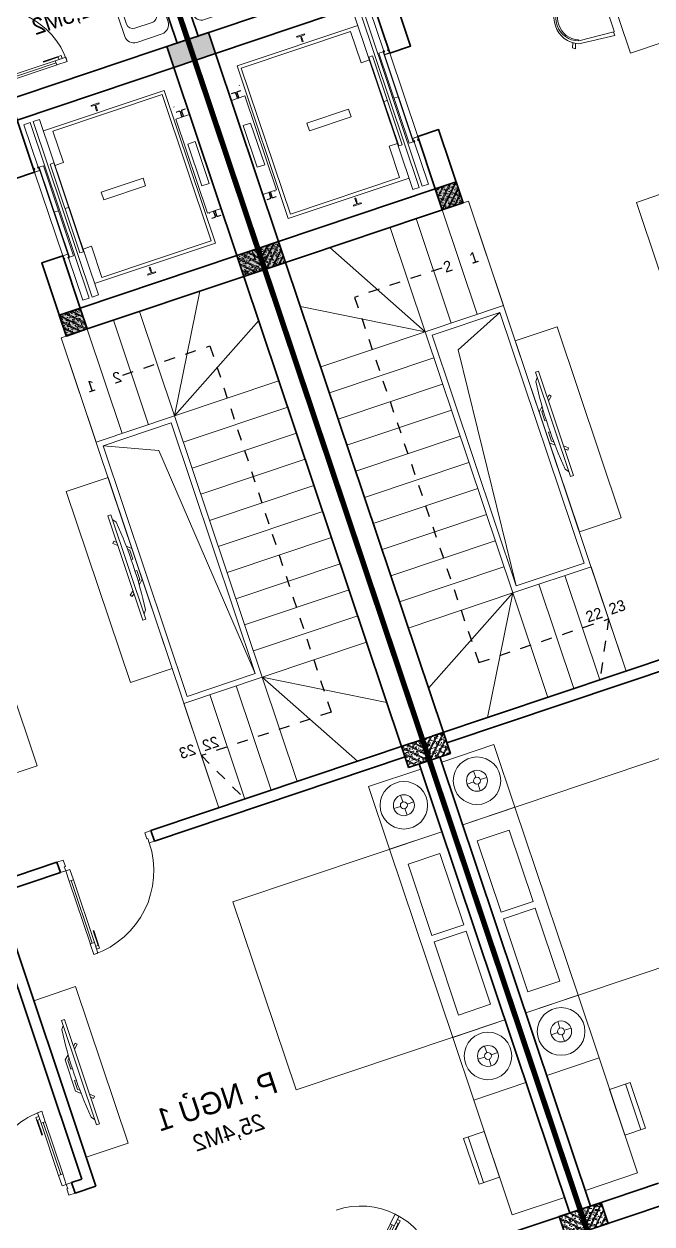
# Model space of a CAD drawing. Header units: metres. Extents: x 568336 to 569219, y 2065964 to 2066430.
# Drawn here: x 568583.77 to 568589.47, y 2066183.12 to 2066194.01 of the extents above; entities that cross this region are included whole.
import ezdxf

# ---------------------------------------------------------------- set-up
doc = ezdxf.new("R2010")
doc.units = ezdxf.units.M
for name, pattern in [('$AUDIT_BAD_LTYPE2', [0]), ('DASHDOT2', [0.5, 0.25, -0.125, 0, -0.125]), ('HIDDEN', [0.375, 0.25, -0.125])]:
    doc.linetypes.add(name, pattern=pattern)
doc.layers.get('0').update_dxf_attribs({"linetype": 'CONTINUOUS'})
for name, color, linetype, lineweight in [('-CONCRETE', 1, 'CONTINUOUS', 35), ('-DIM', 9, 'CONTINUOUS', 13), ('-DOOR', 137, 'CONTINUOUS', 9), ('-FURNITURE', 46, 'CONTINUOUS', 9), ('-HATCH', 8, 'CONTINUOUS', 5), ('-LINE1', 7, 'CONTINUOUS', 18), ('-LINE2', 252, 'CONTINUOUS', 9), ('-STEEL1', 1, 'CONTINUOUS', 35), ('-TEXT', 7, 'CONTINUOUS', 15), ('-WALL', 4, 'CONTINUOUS', 35), ('TEXT25', 2, 'CONTINUOUS', 13)]:
    doc.layers.add(name, color=color, linetype=linetype, lineweight=lineweight)
doc.layers.add('1-NETMANH', color=8, linetype='CONTINUOUS')
doc.styles.add('SVN_AVO_thuong', font='')
doc.styles.add('T1', font='', dxfattribs={"height": 200})
doc.styles.add('vnavanth', font='', dxfattribs={"width": 0.8})
doc.styles.get('SVN_AVO_thuong').set_extended_font_data('SVN-Avo')
doc.styles.get('T1').set_extended_font_data('VNgeometric Light')
doc.styles.get('vnavanth').set_extended_font_data('.VnAvantH')

# ---------------------------------------------------------------- blocks, each defined once
blk = doc.blocks.new('*U150')
at = {"linetype": '$AUDIT_BAD_LTYPE2'}
for p, q in [((70, 100), (69.99999999999999, 600.0000000000018)), ((89.99999999999999, 600.0000000000018), (90, 100))]:
    blk.add_line(p, q, dxfattribs=at)
for points in [[(49.99999999999999, 600.0000000000018), (89.99999999999999, 600.0000000000018), (89.99999999999999, 700.0000000000018), (49.99999999999999, 700.0000000000018), (49.99999999999999, 600.0000000000018)], [(49.99999999999999, 602.9059272893373), (50, 100)], [(50, 100), (90, 100), (90, 0), (50, 0), (50, 100)]]:
    blk.add_lwpolyline(points)
for points in [[(118.2698876160139, 494.515618111911), (118.2698876160139, 664.1349438079942), (89.99999999999999, 664.1349438079942), (89.99999999999999, 635.8650561920094), (112.6159100928053, 635.8650561920094), (112.6159100928053, 494.515618111911)], [(0, 0), (50, 0), (50, -40), (60, -40), (60, -99.99998804123416), (0, -99.99998804123416)], [(800.0000000000018, 7.105427357600876e-15), (750.0000000000018, 7.105427357600876e-15), (750.0000000000018, -40), (740.0000000000018, -40), (740.0000000000018, -99.99998804123415), (800.0000000000018, -99.99998804123415)]]:
    blk.add_lwpolyline(points, close=True)
at = {"linetype": '$AUDIT_BAD_LTYPE2', "ltscale": 0.3}
blk.add_arc((50, 0), 700.0000000000018, 0, 90, dxfattribs=at)
blk = doc.blocks.new('*U152')
at = {"linetype": '$AUDIT_BAD_LTYPE2'}
for p, q in [((70, 100), (70, 699.9999999999982)), ((90, 699.9999999999982), (90, 100))]:
    blk.add_line(p, q, dxfattribs=at)
for points in [[(50, 699.9999999999982), (90, 699.9999999999982), (90, 799.9999999999982), (50, 799.9999999999982), (50, 699.9999999999982)], [(50, 702.9059272893337), (50, 100)], [(50, 100), (90, 100), (90, 0), (50, 0), (50, 100)]]:
    blk.add_lwpolyline(points)
for points in [[(118.2698876160139, 594.5156181119073), (118.2698876160139, 764.1349438079906), (90, 764.1349438079906), (90, 735.8650561920058), (112.6159100928053, 735.8650561920058), (112.6159100928053, 594.5156181119073)], [(0, 0), (50, 0), (50, -40), (60, -40), (60, -99.99999999999272), (0, -99.99999999999272)], [(899.9999999999982, 1.3252863207713e-28), (849.9999999999982, 1.3252863207713e-28), (849.9999999999982, -40.00000000000001), (839.9999999999982, -40.00000000000001), (839.9999999999982, -99.99999999999272), (899.9999999999982, -99.99999999999272)]]:
    blk.add_lwpolyline(points, close=True)
at = {"linetype": '$AUDIT_BAD_LTYPE2', "ltscale": 0.3}
blk.add_arc((50, 0), 799.9999999999982, 0, 90, dxfattribs=at)
blk = doc.blocks.new('1800X2000')
at = {"layer": '-FURNITURE'}
blk.add_line((325497.3064970744, 17765.29446492715), (325497.3064973904, 19565.2944651944), dxfattribs=at)
for points in [[(323997.3057774993, 19565.2944651944), (325997.3064971831, 19565.2944651944), (325997.3064971831, 17765.29446484288), (323997.3057774993, 17765.29446484288)], [(325612.9490047574, 19390.79434491032), (325919.0064973457, 19390.79434491032), (325919.0064973457, 18691.29434485664), (325612.9490047574, 18691.29434485664)], [(325612.9490046239, 18629.79434491026), (325919.0064972151, 18629.79434491026), (325919.0064972151, 17946.79434485664), (325612.9490046239, 17946.79434485664)]]:
    blk.add_lwpolyline(points, close=True, dxfattribs=at)
blk = doc.blocks.new('X-5M-DH-2-CORE$0$A$C75E80C28')
at = {"layer": '-LINE2', "linetype": 'Continuous', "ltscale": 2}
for p, q in [((-510.0000099998433, -21.5000000000291), (-510.0000099998579, -50.60000000000582)), ((-506.8000099998899, -21.5000000000291), (-510.0000099998433, -21.5000000000291)), ((-510.0000099998579, -108.5000000000291), (-510.0000099998433, -79.39999999999418)), ((-506.8000099998899, -21.5000000000291), (-506.8000099999044, -50.60000000000582)), ((-506.8000099999044, -108.5000000000291), (-506.8000099998899, -79.39999999999418)), ((-456.2000100000296, -56.79999999998836), (-500.6000099999364, -56.80000000001746)), ((-456.2000100000441, -60), (-500.600009999951, -60.0000000000291)), ((-456.2000100000296, -70), (-500.6000099999364, -70.0000000000291)), ((-456.2000100000296, -73.19999999995343), (-500.6000099999364, -73.19999999998254)), ((-453.2000100000441, -63), (-453.2000100000296, -67)), ((-450.0000099998579, -63), (-450.0000099998433, -67)), ((450.0000100000616, -63), (450.0000100000761, -67)), ((453.200010000015, -63), (453.2000100000296, -67)), ((456.2000100000296, -56.79999999998836), (500.6000100000529, -56.79999999998836)), ((456.200010000015, -60), (500.6000100000383, -60)), ((456.2000100000296, -70), (500.6000100000529, -70)), ((456.2000100000296, -73.19999999995343), (500.6000100000529, -73.19999999995343)), ((506.8000100001227, -21.5), (510.0000100000761, -21.5)), ((506.8000100001227, -21.5), (506.8000100001082, -50.59999999997672)), ((506.8000100001227, -108.5), (506.8000100001227, -79.39999999996508)), ((510.0000100000761, -21.5), (510.0000100000616, -50.59999999997672)), ((510.0000100000761, -108.5), (510.0000100000761, -79.39999999996508)), ((-731.0000002632733, -148.9999999649008), (730.9999997367267, -148.9999999649299)), ((-731.0000002698944, -1304.999999934109), (-731.0000002632733, -148.9999999649008)), ((-700.0000002632733, -178.9999999649008), (699.9999997367267, -178.9999999649299)), ((-700.0000002699089, -1224.999999934109), (-700.0000002632733, -178.9999999649008)), ((-556.8000102631631, -112.4999999912397), (-560.0000102631166, -112.4999999912397)), ((456.800009736864, -112.4999999912397), (460.0000097368174, -112.4999999912397)), ((699.9999997300911, -1224.999999934109), (699.9999997367267, -178.9999999649299)), ((730.9999997301056, -1304.999999934109), (730.9999997367267, -148.9999999649299)), ((839.9999997301056, -1304.999999934109), (-840.0000002698944, -1304.999999934109)), ((-840.0000002698944, -1364.999999934109), (-840.0000002698944, -1304.999999934109)), ((-700.0000002699089, -1224.999999934109), (-400.0000002699089, -1224.999999934138)), ((-400.0000002698944, -1304.999999934138), (-400.0000002699089, -1224.999999934138)), ((699.9999997300911, -1224.999999934109), (399.9999997300911, -1224.999999934109)), ((399.9999997301056, -1304.999999934109), (399.9999997300911, -1224.999999934109)), ((839.9999997301056, -1364.999999934109), (839.9999997301056, -1304.999999934109)), ((839.9999997301056, -1364.999999934109), (-840.0000002698944, -1364.999999934109)), ((839.9999997301056, -1394.999999934109), (-840.0000002698944, -1394.999999934109)), ((-840.0000002698944, -1394.999999934109), (-840.0000002698944, -1454.999999934109)), ((429.9999997300911, -1405.999999934138), (-430.0000002699089, -1405.999999934109)), ((-430.0000002699089, -1405.999999934109), (-430.0000002698944, -1445.999999934109)), ((424.9999997301056, -1308.999999934109), (-425.0000002698944, -1308.999999934109)), ((-425.0000002699089, -1342.999999934109), (-425.0000002698944, -1308.999999934109)), ((424.9999997300911, -1342.999999934109), (-425.0000002699089, -1342.999999934109)), ((-2.6989437174052e-07, -1308.999999934109), (-2.699089236557484e-07, -1342.999999934109)), ((-2.699089236557484e-07, -1405.999999934109), (-2.6989437174052e-07, -1445.999999934109)), ((424.9999997300911, -1342.999999934109), (424.9999997301056, -1308.999999934109)), ((429.9999997300911, -1405.999999934138), (429.9999997301056, -1445.999999934138)), ((839.9999997301056, -1394.999999934109), (839.9999997301056, -1454.999999934109)), ((-840.0000002698944, -1454.999999934109), (-435.0000002698944, -1454.999999934109)), ((-435.0000002698944, -1449.999999934109), (-435.0000002699089, -1459.999999934109)), ((-435.0000002698944, -1449.999999934109), (-400.0000002698944, -1449.999999934138)), ((-435.0000002699089, -1459.999999934109), (-425.0000002699089, -1459.999999934109)), ((-435.0000002698653, -1489.999999934109), (-435.0000002698653, -1499.999999934109)), ((-435.0000002698653, -1489.999999934109), (-425.0000002698653, -1489.999999934109)), ((-435.0000002698653, -1499.999999934109), (-400.0000002698653, -1499.999999934138)), ((-433.4000002698012, -1451.599999934086), (-433.4000002698012, -1458.399999934074)), ((-433.4000002698012, -1451.599999934086), (-401.6000002697547, -1451.599999934086)), ((-433.4000002698012, -1458.399999934074), (-425.0000002698944, -1458.399999934074)), ((-433.4000002697721, -1491.599999934086), (-433.4000002697721, -1498.399999934074)), ((-433.4000002697721, -1491.599999934086), (-425.0000002698653, -1491.599999934086)), ((-433.4000002697721, -1498.399999934074), (-401.6000002697256, -1498.399999934074)), ((429.9999997301056, -1445.999999934138), (-430.0000002698944, -1445.999999934109)), ((-425.0000002698944, -1458.399999934074), (-425.0000002699089, -1459.999999934109)), ((-425.0000002698653, -1489.999999934109), (-425.0000002698653, -1491.599999934086)), ((-401.6000002697547, -1451.599999934086), (-401.6000002697256, -1498.399999934074)), ((399.9999997301056, -1449.999999934109), (-400.0000002698944, -1449.999999934138)), ((-400.0000002698944, -1449.999999934138), (-400.0000002698653, -1499.999999934138)), ((399.9999997301056, -1449.999999934109), (399.9999997301347, -1499.999999934109)), ((434.9999997301056, -1449.999999934109), (399.9999997301056, -1449.999999934109)), ((434.9999997301347, -1499.999999934109), (399.9999997301347, -1499.999999934109)), ((401.5999997301988, -1451.599999934086), (401.5999997302279, -1498.399999934074)), ((433.3999997302453, -1451.599999934086), (401.5999997301988, -1451.599999934086)), ((433.3999997302744, -1498.399999934074), (401.5999997302279, -1498.399999934074)), ((433.3999997302453, -1458.399999934074), (424.9999997301056, -1458.399999934074)), ((424.9999997301056, -1458.399999934074), (424.9999997301056, -1459.999999934109)), ((434.9999997301056, -1459.999999934109), (424.9999997301056, -1459.999999934109)), ((424.9999997301347, -1489.999999934109), (424.9999997301347, -1491.599999934086)), ((434.9999997301347, -1489.999999934109), (424.9999997301347, -1489.999999934109)), ((433.3999997302744, -1491.599999934086), (424.9999997301347, -1491.599999934086)), ((433.3999997302453, -1451.599999934086), (433.3999997302453, -1458.399999934074)), ((433.3999997302744, -1491.599999934086), (433.3999997302744, -1498.399999934074)), ((434.9999997301056, -1449.999999934109), (434.9999997301056, -1459.999999934109)), ((839.9999997301056, -1454.999999934109), (434.9999997301056, -1454.999999934109)), ((434.9999997301347, -1489.999999934109), (434.9999997301347, -1499.999999934109))]:
    blk.add_line(p, q, dxfattribs=at)
for points in [[(-450.0000000000146, 0), (-450, -130), (450, -130), (449.9999999999854, 0)], [(-200, -29), (200.0000000001164, -29), (200.0000000001164, -101), (-200, -101)], [(-36.0000002632587, -583.9999999649008), (35.9999997367413, -583.9999999649008), (35.99999973675585, -983.9999999649008), (-36.00000026324415, -983.9999999649008)]]:
    blk.add_lwpolyline(points, close=True, dxfattribs=at)
for points in [[(-780.0000002632587, -788.9999999649008), (-751.0000002632587, -788.9999999649299, 0.414213562373095), (-750.0000002632733, -787.9999999649008), (-750.0000002632587, -783.9999999649008), (-750.0000002632587, -779.9999999649008, 0.414213562373095), (-751.0000002632733, -778.9999999649299), (-780.0000002632733, -778.9999999649881, -0.2569775838576673), (-784.1207396915852, -781.9399999648449), (-797.9000002631656, -781.939999964874, -0.414213562373095), (-800.9000002631656, -778.939999964874), (-804.0000002632587, -749.4999999649008, 0.414213562373095), (-807.0000002632587, -746.4999999649008), (-812.0000002632587, -746.4999999649008), (-812.0000002632587, -783.9999999649008), (-812.0000002632587, -821.4999999649008), (-807.0000002632587, -821.4999999649008, 0.414213562373095), (-804.0000002632587, -818.4999999649008), (-800.9000002631656, -789.0599999648693, -0.414213562373095), (-797.9000002631656, -786.0599999648693), (-784.1207396915852, -786.0599999648402, -0.2569775838576673), (-780.0000002632587, -788.9999999647553)], [(779.9999997367413, -788.9999999649299), (750.9999997367413, -788.9999999649008, -0.414213562373095), (749.9999997367267, -787.9999999649299), (749.9999997367413, -783.9999999649299), (749.9999997367413, -779.9999999649299, -0.414213562373095), (750.9999997367267, -778.9999999649008), (779.9999997368432, -778.9999999650172, 0.2569775838576673), (784.1207391653006, -781.939999964874), (797.899999736881, -781.9399999648449, 0.414213562373095), (800.899999736881, -778.9399999648449), (803.9999997367413, -749.4999999649008, -0.414213562373095), (806.9999997367413, -746.4999999649008), (811.9999997367413, -746.4999999649008), (811.9999997367413, -783.9999999649008), (811.9999997367413, -821.4999999649008), (806.9999997367413, -821.4999999649008, -0.414213562373095), (803.9999997367413, -818.4999999649008), (800.899999736881, -789.0599999648402, 0.414213562373095), (797.899999736881, -786.0599999648402), (784.1207391653006, -786.0599999648693, 0.2569775838576672), (779.9999997368577, -788.9999999647844)]]:
    blk.add_lwpolyline(points, format="xyb", dxfattribs=at)
for centre, radius, start, end in [((-500.600009999951, -50.60000000000582), 9.400000000001475, 180, 270), ((-500.6000099999364, -79.39999999999418), 9.399999999997844, 90, 180), ((-500.600009999951, -50.60000000000582), 6.200000000004374, 180, 270), ((-500.6000099999364, -79.39999999999418), 6.19999999999734, 90, 180), ((-456.2000100000441, -63), 6.19999999999713, 0, 90), ((-456.2000100000441, -63), 3.000000000000045, 0, 90), ((-456.2000100000296, -67), 6.20000000000076, 270, 0), ((-456.2000100000296, -67), 2.999999999999834, 270, 0), ((456.200010000015, -63), 6.19999999999713, 90, 180), ((456.2000100000296, -67), 6.20000000000076, 180, 270), ((456.200010000015, -63), 3.000000000000045, 90, 180), ((456.2000100000296, -67), 2.999999999999834, 180, 270), ((500.6000100000383, -50.59999999997672), 6.200000000004374, 270, 0), ((500.6000100000383, -50.59999999997672), 9.400000000001475, 270, 0), ((500.6000100000529, -79.39999999996508), 9.399999999997844, 0, 90), ((500.6000100000529, -79.39999999996508), 6.19999999999734, 0, 90)]:
    blk.add_arc(centre, radius, start, end, dxfattribs=at)
blk = doc.blocks.new('A$C5C575821')
at = {"layer": '-CONCRETE'}
h = blk.add_hatch(color=256, dxfattribs=at)
h.dxf.hatch_style = 1
h.paths.add_polyline_path([(-0.00237559899687767, 200.0000000000146), (-0.00237559899687767, 1.455191522836685e-11), (199.9976244010031, 1.455191522836685e-11), (199.9976244010031, 200.0000000000146)])
blk.add_lwpolyline([(-0.00237559899687767, 1.455191522836685e-11), (199.9976244010031, 1.455191522836685e-11), (199.9976244010031, 200.0000000000146), (-0.00237559899687767, 200.0000000000146)], close=True, dxfattribs=at)
blk = doc.blocks.new('A$C3F71457E')
at = {"layer": '-CONCRETE'}
blk.add_lwpolyline([(-8.760252967476845e-09, -100.0000002632005), (0, 400), (-1500, 400.0000000000582), (-1500.00000001755, -1399.999999999942), (-1.754960976541042e-08, -1400), (-7.895869202911854e-08, -900.0000002632005), (199.9999999912397, -900.0000002982852), (199.9999999824504, -1600), (-1700.00000001755, -1600), (-1700, 600), (200, 600), (199.9999999912397, -100.0000002982852), (6.140908226370811e-08, -100.0000002632005)], dxfattribs=at)
at = {"layer": '-LINE1'}
blk.add_line((-7.895869202911854e-08, -900.0000002632005), (-8.760252967476845e-09, -100.0000002632005), dxfattribs=at)
at = {"layer": '-WALL'}
for p in [(-1699.997624401003, 399.9999999999854), (0.00237559899687767, 399.9999999999854), (-1699.997624401081, -1599.999999999959), (0.002375601565972829, -1600.000000021305)]:
    blk.add_blockref('A$C5C575821', p, dxfattribs=at)
at = {"color": 2, "rotation": 90}
blk.add_blockref('X-5M-DH-2-CORE$0$A$C75E80C28', (-1500.00000000876, -499.9999999999418), dxfattribs=at)
blk = doc.blocks.new('XR.MB.LM123$0$tvi 1')
blk.add_lwpolyline([(28.54445810673496, -2.291926648467779e-10), (28.54445810673496, -999.9999999999964), (-7.275957614183426e-12, -1000), (0, 0)], close=True)
for points in [[(28.54445810680045, -50.31958968611434), (52.37372755713295, -80.86315460130209)], [(-24.09820395050338, -235.5599978379832), (-39.09879504836863, -251.7939635238108)], [(0, -284.7849796677438), (-39.09879504836863, -251.7939635238108)], [(0, -255.9952397129928), (-24.09820395050338, -235.5599978379832)], [(69.66229681991535, -315.0836646851385), (111.1934016081432, -350.2927865858655), (111.193401608034, -649.712917566063), (69.68611289083492, -684.9110379843005)], [(89.09002233762294, -445.7449799550195), (89.09002233762294, -359.9578938602899), (70.91298945683957, -344.6203678706661)], [(89.09002233762294, -445.7449799550195), (73.49991829216015, -445.7449799550232)], [(89.09002233768115, -554.2550200447404), (89.09002233773936, -640.0421061392371), (70.91298945678864, -655.3796321293303)], [(89.09002233768115, -554.2550200447404), (73.49991829216015, -554.2550200447404)], [(0, -715.2150203320198), (-39.09879504836863, -748.2060364759491)], [(-24.09820395050338, -764.4400021620095), (-39.09879504836863, -748.2060364759491)], [(0, -744.004760287), (-24.09820395050338, -764.4400021620095)], [(28.54445810674224, -949.680410313882), (52.37372755713295, -919.1368453984578)]]:
    blk.add_lwpolyline(points)
blk.add_arc((-4025.16618952866, -499.9999999999964), 4099.025185406737, 354.1310878512652, 5.868912148527433)
blk = doc.blocks.new('lavabo4')
for p, q in [((241.1064220552507, 0), (-241.1064220552653, 0)), ((-327.2218280859088, -86.11540603063622), (-327.2218280859088, -329.6777578376859)), ((141.2146540272806, -79.51089383556973), (-141.2146321578184, -79.51089383556973)), ((-73.92598906527564, -39.31844272313901), (-78.74998906528344, -39.31844272313901)), ((-73.87018906524463, -43.81844272313901), (-78.74998906528344, -43.81844272313901)), ((-67.49998906528344, -32.95004272319056), (-67.49998906528344, -28.06844272313901)), ((-67.49998906528344, -50.2462427231585), (-67.49998906528344, -55.06844272313901)), ((-62.99998906528344, -32.89244272320502), (-62.99998906528344, -28.06844272313901)), ((-62.99998906528344, -50.18864272317296), (-62.99998906528344, -55.06844272313901)), ((-56.6297890653077, -39.31844272313901), (-51.74998906528344, -39.31844272313901)), ((-56.57398906527669, -43.81844272313901), (-51.74998906528344, -43.81844272313901)), ((-8.999989065283444, -57.11864272307866), (-8.999989065283444, -122.568442723139)), ((9.000010934716556, -122.568442723139), (9.000010934716556, -57.1042427231805)), ((56.57401093472436, -39.31844272313901), (51.75001093471656, -39.31844272313901)), ((56.62981093475537, -43.81844272313901), (51.75001093471656, -43.81844272313901)), ((63.00001093471656, -32.95004272319056), (63.00001093471656, -28.06844272313901)), ((63.00001093471656, -50.2462427231585), (63.00001093471656, -55.06844272313901)), ((67.50001093471656, -32.89244272320502), (67.50001093471656, -28.06844272313901)), ((67.50001093471656, -50.18864272317296), (67.50001093471656, -55.06844272313901)), ((73.8702109346923, -39.31844272313901), (78.75001093471656, -39.31844272313901)), ((73.92601093472331, -43.81844272313901), (78.75001093471656, -43.81844272313901)), ((327.2218280858942, -329.6777578376859), (327.2218280858942, -86.11540603063622)), ((-199.9999890652689, -138.2962507430202), (-199.9999890652689, -304.5603516259725)), ((200.0000109347311, -304.5603516259725), (200.0000109347311, -138.2962507430202)), ((-241.1064220552653, -415.7931638683222), (241.1064220552507, -415.7931638683222)), ((-141.2146321578184, -363.3457304028852), (141.2146540272806, -363.3457304028852))]:
    blk.add_line(p, q)
for centre, radius in [((-65.24998906528344, -41.56844272313901), 24.75), ((-83.24998906528344, -41.56844272313901), 5.031153), ((-65.24998906528344, -41.56844272313901), 9), ((-65.24998906528344, -23.56844272313901), 5.031153), ((-65.24998906528344, -59.56844272313901), 5.031153), ((-47.24998906528344, -41.56844272313901), 5.031153), ((1.093471655622125e-05, -41.56844272313901), 9), ((65.25001093471656, -41.56844272313901), 24.75), ((47.25001093471656, -41.56844272313901), 5.031153), ((65.25001093471656, -41.56844272313901), 9), ((65.25001093471656, -23.56844272313901), 5.031153), ((65.25001093471656, -59.56844272313901), 5.031153), ((83.25001093471656, -41.56844272313901), 5.031153), ((1.093473110813648e-05, -159.3053689968874), 22.75790985669812), ((1.093473110813648e-05, -159.3053689968874), 14.14680882983937)]:
    blk.add_circle(centre, radius)
for centre, radius, start, end in [((-241.1064220552653, -86.11540603063622), 86.11540603063548, 90, 180), ((-141.2146321578184, -138.2962507430202), 58.7853569074479, 90, 180), ((-65.24998906528344, -41.56844272313901), 18, 105.2406999999566, 164.2093000000541), ((-65.24998906528344, -41.56844272313901), 18, 196.2341999999593, 253.9047000002005), ((-65.24998906528344, -41.56844272313901), 18, 16.44125000005574, 74.07886999996819), ((-65.24998906528344, -41.56844272313901), 18, 286.1199999996706, 344.0884000000243), ((1.093471655622125e-05, -41.56844272313901), 27, 289.6514000002878, 250.3602999998028), ((1.093471655622125e-05, -41.56844272313901), 18, 300.3430999999761, 239.7553999998545), ((65.25001093471656, -41.56844272313901), 18, 106.1199999996706, 164.0884000000242), ((65.25001093471656, -41.56844272313901), 18, 196.4412999998578, 254.0788999998228), ((65.25001093471656, -41.56844272313901), 18, 285.2406999999566, 344.2093000000542), ((65.25001093471656, -41.56844272313901), 18, 16.23422000000924, 73.90468999991013), ((141.2146540272806, -138.2962507430202), 58.7853569074479, 0, 90), ((241.1064220552507, -86.11540603063622), 86.11540603063548, 0, 90), ((1.093471655622125e-05, -122.568442723139), 9, 180, 0), ((-141.2146321578184, -304.5603516259725), 58.7853569074479, 180, 270), ((141.2146540272806, -304.5603516259725), 58.7853569074479, 270, 0), ((-241.1064220552653, -329.6777578376859), 86.11540603063548, 180, 270), ((241.1064220552507, -329.6777578376859), 86.11540603063548, 270, 0)]:
    blk.add_arc(centre, radius, start, end)
blk = doc.blocks.new('ghe 400')
blk.add_wipeout([(-230.18867924437518, 7.547169807400223), (-200.0000000009204, 309.4339622607183), (-194.44181669050522, 322.2332054417873), (-188.77143577672973, 333.36406349605613), (-230.1886792450075, 347.1698113182533), (-215.09433962401909, 369.81132075100254), (-175.84824801372565, 354.11288410781253), (-147.27426522626547, 387.0010055543705), (-125.46553694424324, 404.94054309733156), (-96.60556802359702, 422.40516945156014), (-61.06395139734923, 436.467637745561), (-31.892588169287592, 442.9389499862957), (1.810754054732115, 445.3084971378314), (25.363171995651783, 443.81574772336876), (48.970076927283344, 439.66838338456614), (69.6070613605525, 433.74376242779385), (91.94279312028607, 424.6786215899938), (114.72942051153655, 412.1693786348003), (126.97826376540934, 403.84447503656156), (140.4397397866892, 393.1503139008121), (154.96338411631473, 379.40719171667274), (166.56400400887833, 366.3365674004458), (175.84824801407558, 354.112884106969), (215.09433962563503, 369.81132075311143), (230.1886792474677, 347.16981131783086), (188.77143577876745, 333.36406349436857), (199.99999996751967, 309.4339623510041), (222.6415094349827, 7.547169807123282), (199.4339622647642, 7.547169809166917), (194.61095721848824, -2.599335857667029e-09), (-194.61095721648053, -4.5497472456190735e-09), (-198.27631863994839, 1.5992463081383903), (-199.4339622650075, 7.5471698091935195)]).dxf.layer = '-LINE2'
at = {"layer": '-FURNITURE', "linetype": 'Continuous'}
for points in [[(-175.8482480105013, 354.1128841089085), (-215.0943396259099, 369.8113207584247), (-230.1886792462319, 347.1698113204911), (-188.7714357730001, 333.3640634976327)], [(-199.4339622668922, 7.54716981202364), (-230.1886792425066, 7.547169807367027), (-199.9999999981374, 309.4339622640982)], [(-177.3584905620664, 301.8867924520746), (-169.8113207574934, 301.8867924520746)], [(-177.3584905620664, 301.8867924520746), (-169.8113207574934, 301.8867924520746)], [(177.358490569517, 301.8867924520746), (169.8113207556307, 301.8867924539372)], [(175.8482480142266, 354.1128841126338), (215.0943396259099, 369.8113207528368), (230.1886792462319, 347.1698113223538), (188.7714357785881, 333.3640634929761)], [(222.6415094323456, 7.547169811092317), (199.9999999962747, 309.4339622640982)], [(199.4339622631669, 7.547169807367027), (222.6415094323456, 7.547169811092317)]]:
    blk.add_lwpolyline(points, dxfattribs=at)
blk.add_lwpolyline([(177.358490569517, 301.8867924520746), (199.5969537682831, 5.373949736356735, -0.4363134021215077), (194.6109572146088, -9.313225746154785e-10), (-194.6109572183341, -2.793967723846436e-09, -0.4363134021215077), (-199.5969537720084, 5.373949742875993), (-177.3584905620664, 301.8867924520746)], format="xyb", dxfattribs=at)
for centre, radius, start, end in [((3.725290298461914e-09, 230.1886792453006), 215.1274386989701, 21.61477901766715, 158.3852210815501), ((-1.862645149230957e-09, 243.5072142081335), 186.7196008241607, 18.21955213301437, 161.7804477656144), ((9.313225746154785e-09, 231.4543435731903), 183.8385555632603, 22.52715178835513, 157.4728481623555)]:
    blk.add_arc(centre, radius, start, end, dxfattribs=at)
blk = doc.blocks.new('ghee')
at = {"layer": '-DIM', "xscale": -0.9999999999999998, "rotation": 179.9999999999999}
blk.add_blockref('ghe 400', (-9.48268585652113, -100.0000000018626), dxfattribs=at)
blk = doc.blocks.new('12PLMP12')
at = {"color": 0, "linetype": 'ByBlock'}
for p, q in [((-1.25, 0), (-3.75, 0)), ((0, 1.25), (0, 3.75)), ((1.25, 0), (3.75, 0)), ((0, -1.25), (0, -3.75))]:
    blk.add_line(p, q, dxfattribs=at)
for radius in [8.5, 3.75, 1.25]:
    blk.add_circle((0, 0), radius, dxfattribs=at)
blk = doc.blocks.new('X-5M-G-MB PHONGNGU$0$A$C25DB0C3F')
at = {"elevation": -1.640194e-10}
for points in [[(197.042397281708, 437.8598038521595), (197.0369402521756, -4.041241481900215e-06), (2.670008689165115e-05, 0.002451622160151601), (0.005483729648403823, 437.8622595155612)], [(0.005483729648403823, 437.8622595155612), (197.0369402521756, 437.8622595153283), (197.0369402521756, -4.041241481900215e-06), (0.005483729648403823, -4.041226929984987e-06)]]:
    blk.add_lwpolyline(points, close=True, dxfattribs=at)
at = {"elevation": -1.640194e-10, "flags": 128}
blk.add_lwpolyline([(43.79146451898851, 437.8617138124537), (43.78600748942699, 0.001905919052660465)], dxfattribs=at)
blk = doc.blocks.new('*U151')
at = {"linetype": '$AUDIT_BAD_LTYPE2'}
for p, q in [((134.8528137423857, 56.56854249492379), (488.4062043356582, 410.1219330881962)), ((502.5483399593892, 395.9797974644653), (148.9949493661167, 42.42640687119284))]:
    blk.add_line(p, q, dxfattribs=at)
for points in [[(447.9494474537137, 301.4012464854598), (567.8884228737038, 421.3402219054498), (547.8985936370387, 441.3300511421148), (527.9087644003944, 421.3402219054705), (543.9006277897223, 405.3483585161426), (443.9514816063765, 305.3992123327969)], [(0, 0), (50, 0), (50, -40), (60, -40), (60, -199.3588634537518), (0, -199.3588634537518)], [(799.9999999999982, 7.105427357601134e-15), (749.9999999999982, 7.105427357601134e-15), (749.9999999999982, -40), (739.9999999999982, -40), (739.9999999999982, -199.3588634537518), (799.9999999999982, -199.3588634537518)]]:
    blk.add_lwpolyline(points, close=True)
for points in [[(474.2640687119273, 424.2640687119272), (502.5483399593892, 395.9797974644653), (573.2590180780439, 466.69047558312), (544.974746830582, 494.9747468305819), (474.2640687119273, 424.2640687119272)], [(476.3188696038515, 426.3188696038514), (120.7106781186548, 70.71067811865474)], [(120.7106781186548, 70.71067811865474), (148.9949493661167, 42.42640687119284), (78.2842712474619, -28.2842712474619), (50, 0), (120.7106781186548, 70.71067811865474)]]:
    blk.add_lwpolyline(points)
at = {"linetype": '$AUDIT_BAD_LTYPE2', "ltscale": 0.3}
blk.add_arc((50, 0), 699.9999999999982, 0, 90, dxfattribs=at)
blk = doc.blocks.new('18x35')
at = {"layer": '-HATCH'}
h = blk.add_hatch(dxfattribs=at)
h.set_pattern_fill('CHAU-01', color=256, scale=10, angle=-1.272221872585407e-14, pattern_type=2)
h.set_pattern_definition([(49.99999999999999, (0, 0), (71.72601826007535, -6.275213498259527), [7.5, -82.5]), (355, (0, 0), (-13.87513336129999, 75.21921337000119), [6, -66]), (100.4514, (5.977167999997619, -0.5229339999999638), (57.85093817140217, 68.94395420609534), [6.374019000000001, -70.1142112]), (46.18419999999998, (0, 20), (106.7241048625644, -16.55190143290183), [11.25, -123.75]), (96.63559999999998, (8.89367449999554, 18.62066930000003), (93.46627055487036, 97.41178709004416), [9.561028799999994, -105.1713]), (351.1842, (0, 20), (93.46619451336275, 97.41186009253245), [9, -99]), (20.99999999999998, (10, 15), (59.69070521184616, -40.2618890665339), [7.5, -82.5]), (326.0000000000001, (10, 15), (24.33153319215819, 72.5150045046853), [6, -66]), (71.45139999999999, (14.97422329999972, 11.64483940000002), (84.022262858149, 32.25304967099522), [6.374019000000001, -70.1142112]), (37.49999999999998, (0, 0), (1.215985531729074, 33.28938538313115), [0, -65.19999999999999, 0, -67, 0, -66.25]), (7.499999999999987, (0, 0), (26.30695374421487, 39.44117118823602), [0, -38.2, 0, -63.7, 0, -25.25]), (327.5, (-22.30000000000291, 0), (53.3822436172409, -2.255487173437988), [0, -25, 0, -78, 0, -103.5]), (317.5, (-32.30000000000291, 0), (58.31861693423862, 10.01049823323176), [0, -32.5, 0, -51.8, 0, -73.5]), (44.99999999999999, (0, 0), (-30.05203820042826, 30.05203820042828), []), (44.99999999999999, (0, 12.25), (-30.05203820042826, 30.05203820042828), [])])
h.paths.add_polyline_path([(96508.03118051568, 47993.04977023201), (96508.03118051568, 47793.04977023201), (96708.03118051568, 47793.04977023201), (96708.03118051568, 47993.04977023201)])
at = {"layer": '-STEEL1'}
blk.add_lwpolyline([(96508.03118051568, 47793.04977023201), (96708.03118051568, 47793.04977023201), (96708.03118051568, 47993.04977023201), (96508.03118051568, 47993.04977023201)], close=True, dxfattribs=at)
blk = doc.blocks.new('M1-T2')
at = {"layer": '-CONCRETE', "color": 1, "linetype": 'HIDDEN', "ltscale": 10, "const_width": 50}
blk.add_lwpolyline([(191581.7177010371, 50951.98888872014), (197581.6939540912, 50951.98888872005), (197581.7429788466, 30952.01227472891), (191581.7667257926, 30952.01227472891)], close=True, dxfattribs=at)
at = {"layer": '-FURNITURE'}
for points in [[(196303.1822970546, 46233.59078977592), (195353.1822970546, 46233.5907897233), (195353.1822970546, 43955.41373740297), (196303.1822970546, 43955.41373745559)], [(193931.43780169, 41812.9924690864), (193931.4378016902, 39984.37365565186), (193531.4378016902, 39984.37365565186), (193531.43780169, 41812.9924690864)], [(191681.890203857, 37801.59738755235), (191681.8902036072, 38401.59738724533), (192181.8902036072, 38401.59738733305), (192181.890203857, 37801.59738764007)], [(195281.8256804378, 36027.93517322378), (195281.8256809461, 37528.20742552447), (195681.8262739024, 37524.20742545433), (195681.8262733941, 36027.93517315364)], [(191681.8874519427, 35401.59738750743), (191681.8874516929, 36001.59738720041), (192181.8874516929, 36001.59738728813), (192181.8874519427, 35401.59738759515)], [(191681.8846994627, 35401.59738759515), (192181.8846994627, 35401.59738759515), (192181.8846994627, 34301.59738759515), (191681.8846994627, 34301.59738759515)]]:
    blk.add_lwpolyline(points, close=True, dxfattribs=at)
blk.add_lwpolyline([(195353.690136233, 39541.26619862595), (194974.2131251222, 39539.4583796049), (194974.1767102166, 42655.01620646146), (195353.6866041011, 42656.82419738676)], dxfattribs=at)
at = {"layer": '-LINE1'}
for p, q in [((193431.4378016904, 43151.71386036453), (191681.8846994533, 43151.71386036453)), ((192781.8645775628, 42151.71386036546), (192204.5143083745, 43151.71386036453)), ((192781.8645775637, 43151.71386036454), (192781.8645775637, 42151.71386036454)), ((193031.7223189393, 42151.71386036454), (193031.7223189393, 43151.71386036454)), ((193031.7223189393, 43151.71386036454), (193031.7223189393, 42151.71386036454)), ((193281.5800603149, 42151.71386036454), (193281.5800603149, 43151.71386036454)), ((193281.5800603149, 43151.71386036454), (193281.5800603148, 42151.71386036454)), ((193482.0374765698, 43152.01212012295), (193531.4378016904, 43152.01212012295)), ((193531.4378016904, 42151.71386036454), (193531.4378016904, 43151.71386036454)), ((193531.4378016904, 43151.71386036453), (193531.4378016903, 42101.71386036453)), ((192781.8645775637, 42151.71386036385), (191781.8846994525, 42729.05251217725)), ((192781.8645775628, 39651.71386036465), (192781.8645775637, 42151.71386036453)), ((192781.8645775637, 42151.71386036453), (193531.4378016903, 42151.71386036453)), ((192831.8645775635, 39701.71386036469), (192831.8645775637, 42101.71386036453)), ((192831.8645775637, 42101.71386036453), (193481.4378016903, 42101.71386036453)), ((193014.8835254203, 41900.68244678644), (193481.4378016903, 42101.71386036453)), ((193481.4378016894, 39701.71386036469), (193481.4378016903, 42101.71386036453)), ((193531.4378016901, 39701.71386036472), (193531.4378016903, 42101.71386036456)), ((192831.8645775635, 39701.71386036469), (193014.8835254203, 41900.68244678644)), ((192781.8645775637, 39651.71386036537), (191781.8846994525, 39074.37520855197)), ((192781.8645775628, 39651.71386036376), (192204.5143083745, 38651.71386036469)), ((192781.8645775637, 39651.71386036469), (193531.4378016903, 39651.71386036469)), ((192781.8645775637, 38651.71386036469), (192781.8645775637, 39651.71386036469)), ((192831.8645775635, 39701.71386036469), (193481.4378016894, 39701.71386036469)), ((193031.7223189393, 39651.71386036469), (193031.7223189393, 38651.71386036469)), ((193031.7223189393, 38651.71386036469), (193031.7223189393, 39651.71386036469)), ((193281.5800603149, 39651.71386036469), (193281.5800603149, 38651.71386036469)), ((193281.5800603149, 38651.71386036469), (193281.5800603148, 39651.71386036469)), ((193531.4378016904, 38651.71386036469), (193531.4378016903, 39701.71386036469)), ((193531.4378016904, 39651.71386036469), (193531.4378016904, 38651.71386036469)), ((193431.4378016904, 38651.71386036469), (191681.8846994524, 38651.71386036469))]:
    blk.add_line(p, q, dxfattribs=at)
at = {"layer": '-LINE1', "lineweight": 18}
for p, q in [((192781.8645775637, 42151.71386036453), (191781.8352278068, 42151.71386036453)), ((192781.8645775635, 41901.7138603646), (191781.8352278066, 41901.7138603646)), ((192781.864577564, 41651.7138603646), (191781.8352278071, 41651.7138603646)), ((192781.864577564, 41401.7138603646), (191781.8352278071, 41401.7138603646)), ((192781.864577564, 41151.71386036462), (191781.8352278071, 41151.71386036462)), ((192781.864577564, 40901.71386036462), (191781.8352278071, 40901.71386036462)), ((192781.864577564, 40651.71386036462), (191781.8352278071, 40651.71386036462)), ((192781.8645775633, 40401.71386036462), (191781.8352278064, 40401.71386036462)), ((192781.8645775637, 40151.71386036462), (191781.8352278068, 40151.71386036462)), ((192781.8645775633, 39901.71386036462), (191781.8352278064, 39901.71386036462)), ((192781.8645775637, 39651.71386036469), (191781.8352278068, 39651.71386036469))]:
    blk.add_line(p, q, dxfattribs=at)
blk.add_lwpolyline([(191581.7411493842, 50951.93153578669), (197581.7174024383, 50951.9315357866), (197581.7664271937, 30951.95492153367), (191581.7901741396, 30951.95492153367)], close=True, dxfattribs=at)
at = {"layer": '-WALL'}
for p, q in [((191581.7226036119, 48951.9288357351), (191581.7226036119, 45338.55092470344)), ((191681.9219820373, 46851.92841931502), (191681.9147063284, 45352.20228938581)), ((191681.8846994633, 43152.21864277952), (191581.9612261218, 43152.21864277967)), ((191581.9612261218, 43152.21864277967), (191581.9612261062, 33952.12939903888)), ((191781.8846994565, 38651.71386053931), (191781.8846994633, 43152.21864277952)), ((194181.7288367685, 38651.71386023989), (191681.8479163596, 38651.71386053934)), ((194181.728836786, 38551.71386025392), (194181.7288367685, 38651.71386023989)), ((197481.8391490784, 38651.71387618766), (195081.7288367685, 38651.71387661279)), ((195081.7288367685, 38651.71387661279), (195081.7288367511, 38551.7138758607)), ((191681.8846994476, 34151.78813647057), (191681.8846994623, 38451.59738793888)), ((191781.9171037749, 38551.71386025695), (194181.728836786, 38551.71386025392)), ((195081.7288367511, 38551.7138758607), (195681.807077675, 38551.71387584324)), ((195681.807077675, 38551.71387584324), (195681.8959141307, 35752.22223347171)), ((195781.8646470529, 35852.21678276164), (195781.8324600292, 38551.71387618771)), ((195881.759104868, 35852.21678276164), (195781.8646470529, 35852.21678276164)), ((195881.759104868, 35752.22223347171), (195881.759104868, 35852.21678276164)), ((195681.8959141307, 35752.22223347171), (195881.759104868, 35752.22223347171)), ((192331.9612261064, 34151.78938464209), (191681.8846994476, 34151.78813647057)), ((191581.9612261062, 33952.12939903888), (192331.9612261064, 33952.13087406912))]:
    blk.add_line(p, q, dxfattribs=at)
blk.add_lwpolyline([(191681.9033026012, 45352.20228938581), (191581.722318932, 45352.20318622456)], dxfattribs=at)
at = {"layer": '1-NETMANH', "linetype": 'DASHDOT2'}
blk.add_lwpolyline([(193108.9081962636, 42651.95405864152), (192274.0418498825, 42651.95405864152), (192289.6579554876, 39150.79739914944), (192289.6579554876, 39150.79739914944), (193531.4378016904, 39151.71386036469), (193281.5800603149, 38651.71386036469)], dxfattribs=at)
at = {"layer": '-DIM', "rotation": 180.0000000100511}
blk.add_blockref('1800X2000', (517679.1939453348, 55566.89190958357), dxfattribs=at)
at = {"layer": '-DOOR'}
for name, p, rotation in [('*U150', (193381.9612261047, 45462.20228938707), 90.00000000000001), ('*U152', (195081.7288367851, 38551.71387659042), 180)]:
    blk.add_blockref(name, p, dxfattribs=dict(at, rotation=rotation))
blk.add_blockref('*U150', (195881.759104868, 35852.21678276164), dxfattribs=at)
at = {"layer": '-DOOR', "xscale": -1}
blk.add_blockref('*U151', (193731.9612267978, 34151.96695212407), dxfattribs=at)
at = {"layer": '-FURNITURE', "xscale": -1, "rotation": 90}
blk.add_blockref('lavabo4', (191698.7470094857, 45802.59579341214), dxfattribs=at)
at = {"layer": '-FURNITURE', "extrusion": (0, 0, -1), "xscale": -1, "rotation": 180.0036897224084}
blk.add_blockref('XR.MB.LM123$0$tvi 1', (-193642.5990039817, 40485.72025941974), dxfattribs=at)
at = {"layer": '-FURNITURE', "extrusion": (0, 0, -1), "xscale": -25.40000000037255, "yscale": 25.40000000037255, "zscale": -25.40000000037255, "rotation": 270}
for p in [(-191931.890203857, 38139.31591687683), (-191931.8874519427, 35739.31591683191)]:
    blk.add_blockref('12PLMP12', p, dxfattribs=at)
at = {"layer": '-FURNITURE', "extrusion": (0, 0, -1), "rotation": 179.9963102775916}
blk.add_blockref('XR.MB.LM123$0$tvi 1', (-195472.1489315678, 36277.78735482617), dxfattribs=at)
at = {"layer": '-FURNITURE', "rotation": 180.0007140750975}
blk.add_blockref('X-5M-G-MB PHONGNGU$0$A$C25DB0C3F', (192378.9191585024, 35100.68551907282), dxfattribs=at)
at = {"layer": '-STEEL1'}
for p in [(95073.69142309617, -4641.121115083573), (96773.81179589103, -4641.121088986794), (95073.69142309617, -9341.535821170866), (95073.69142309617, -13841.16329987827)]:
    blk.add_blockref('18x35', p, dxfattribs=at)
at = {"layer": '-WALL', "xscale": -1, "rotation": 180}
blk.add_blockref('A$C3F71457E', (193281.9612261223, 43752.20228938581), dxfattribs=at)
at = {"layer": '-TEXT', "color": 2, "style": 'vnavanth'}
for s, p in [('2', (193128.4019000941, 42599.44871720804)), ('1', (193378.2596414697, 42599.44871720804)), ('22', (193343.8776875657, 39179.09180101928)), ('23', (193565.0599501556, 39179.09180101928))]:
    blk.add_text(s, height=99.97959496000885, dxfattribs=at).set_placement(p)
at = {"layer": 'TEXT25'}
for s, height, style, p in [('2,5M2', 150, 'T1', (192322.4348542134, 45829.18336250845)), ('P. NGỦ 1', 200, 'SVN_AVO_thuong', (193828.0914676749, 36034.34057784747)), ('25,4M2', 150, 'T1', (194051.615527528, 35756.70751031052))]:
    blk.add_text(s, height=height, rotation=359.9999999899488, dxfattribs=dict(at, style=style)).set_placement(p)
at = {"layer": '-LINE1', "xscale": -1.104166666672837, "yscale": 1.104166666672837, "zscale": 1.104166666672837, "rotation": 270.0000000000001}
blk.add_blockref('ghee', (195387.8733105884, 44417.74600192267), dxfattribs=at)

msp = doc.modelspace()

# ---------------------------------------------------------------- block references
at = {"layer": '-DIM', "xscale": 0.001, "yscale": 0.001, "zscale": 0.001, "rotation": 18.55168214049676}
msp.add_blockref('M1-T2', (568418.0571305124, 2066089.920930062), dxfattribs=at)

# ---------------------------------------------------------------- next in the draw order: block references
at = {"layer": '-DIM', "xscale": -0.001, "yscale": 0.001, "zscale": 0.001, "rotation": 18.5516401755757}
msp.add_blockref('M1-T2', (568781.3102626406, 2066211.82807166), dxfattribs=at)

doc.saveas('drawing.dxf')
